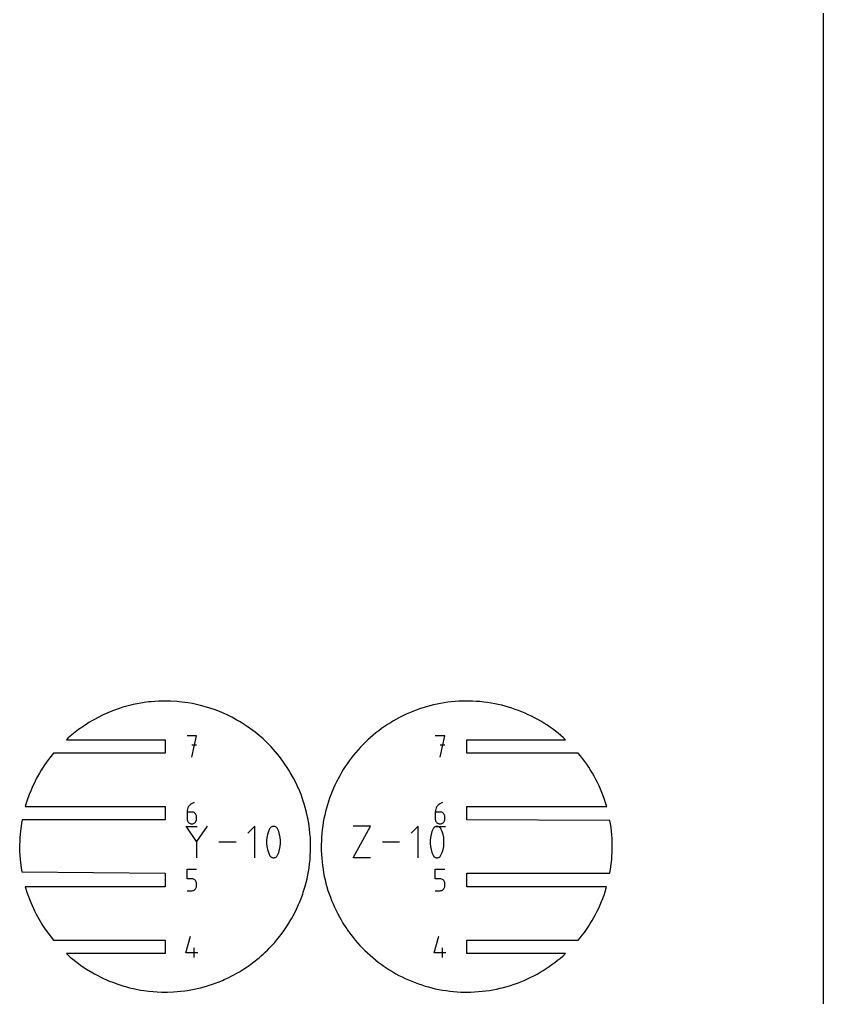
# Model space of a CAD drawing. Extents: x 0 to 1000, y 0 to 1000.
# Drawn here: x 759.3 to 1000, y 207.2 to 500 of the extents above; entities that cross this region are included whole.
import ezdxf

# ---------------------------------------------------------------- set-up
doc = ezdxf.new("R2010")
doc.units = 0

msp = doc.modelspace()

# ---------------------------------------------------------------- linework, layer by layer
at = {"layer": 'annotation', "color": 1}
for p, q in [((812.302128, 285.600704), (809.456123, 285.600704)), ((810.879326, 279.200704), (812.302128, 285.600704)), ((886.633059, 285.60073), (883.787054, 285.60073)), ((885.210257, 279.20073), (886.633059, 285.60073)), ((812.302128, 282.750686), (810.879326, 282.750686)), ((886.633059, 282.750712), (885.210257, 282.750712)), ((809.591753, 263.598908), (809.499902, 263.183275)), ((809.74015, 263.992432), (809.591753, 263.598908)), ((809.941258, 264.358694), (809.74015, 263.992432)), ((810.191243, 264.69254), (809.941258, 264.358694)), ((810.486268, 264.988817), (810.191243, 264.69254)), ((810.822499, 265.242372), (810.486268, 264.988817)), ((811.196101, 265.448052), (810.822499, 265.242372)), ((811.603238, 265.600704), (811.196101, 265.448052)), ((811.603238, 265.600704), (811.603238, 265.600704)), ((883.911996, 263.598934), (883.820146, 263.183301)), ((884.060394, 263.992459), (883.911996, 263.598934)), ((884.261502, 264.35872), (884.060394, 263.992459)), ((884.511486, 264.692566), (884.261502, 264.35872)), ((884.806512, 264.988844), (884.511486, 264.692566)), ((885.142743, 265.242399), (884.806512, 264.988844)), ((885.516344, 265.448079), (885.142743, 265.242399)), ((885.923481, 265.600731), (885.516344, 265.448079)), ((885.923481, 265.600731), (885.923481, 265.600731)), ((809.499902, 263.183275), (809.468433, 262.750685)), ((809.468433, 262.750685), (809.468433, 260.623506)), ((810.889629, 262.750685), (809.468433, 262.750685)), ((809.468433, 260.623506), (809.468433, 260.623506)), ((809.468433, 260.623506), (809.491378, 260.367846)), ((811.145235, 262.727875), (810.889629, 262.750685)), ((811.385751, 262.662088), (811.145235, 262.727875)), ((811.607177, 262.557292), (811.385751, 262.662088)), ((811.805513, 262.417454), (811.607177, 262.557292)), ((811.976758, 262.246542), (811.805513, 262.417454)), ((812.116912, 262.048523), (811.976758, 262.246542)), ((812.221975, 261.827364), (812.116912, 262.048523)), ((812.287946, 261.587032), (812.221975, 261.827364)), ((812.310826, 261.331496), (812.287946, 261.587032)), ((812.287946, 260.367846), (812.310826, 260.623506)), ((812.310826, 260.623506), (812.310826, 261.331496)), ((812.310826, 261.331496), (812.310826, 261.331496)), ((883.820146, 263.183301), (883.788676, 262.750712)), ((883.788676, 262.750712), (883.788676, 260.623533)), ((885.209873, 262.750712), (883.788676, 262.750712)), ((883.788676, 260.623533), (883.788676, 260.623533)), ((883.788676, 260.623533), (883.811622, 260.367872)), ((885.465479, 262.727901), (885.209873, 262.750712)), ((885.705995, 262.662115), (885.465479, 262.727901)), ((885.927421, 262.557319), (885.705995, 262.662115)), ((886.125756, 262.417481), (885.927421, 262.557319)), ((886.297002, 262.246569), (886.125756, 262.417481)), ((886.437156, 262.04855), (886.297002, 262.246569)), ((886.542219, 261.827391), (886.437156, 262.04855)), ((886.60819, 261.587059), (886.542219, 261.827391)), ((886.63107, 261.331522), (886.60819, 261.587059)), ((886.60819, 260.367872), (886.63107, 260.623533)), ((886.63107, 260.623533), (886.63107, 261.331522)), ((886.63107, 261.331522), (886.63107, 261.331522)), ((812.317083, 253.931859), (809.177134, 258.472653)), ((809.290432, 258.400704), (812.490432, 258.400704)), ((809.491378, 260.367846), (809.557515, 260.127182)), ((809.557515, 260.127182), (809.662792, 259.905542)), ((809.662792, 259.905542), (809.803161, 259.706953)), ((809.803161, 259.706953), (809.974572, 259.535442)), ((809.974572, 259.535442), (810.172974, 259.395034)), ((810.172974, 259.395034), (810.394317, 259.289758)), ((810.394317, 259.289758), (810.634552, 259.223639)), ((810.634552, 259.223639), (810.889629, 259.200704)), ((810.889629, 259.200704), (811.145235, 259.223639)), ((810.889629, 259.200704), (810.889629, 259.200704)), ((811.145235, 259.223639), (811.385751, 259.289758)), ((811.385751, 259.289758), (811.607177, 259.395034)), ((811.607177, 259.395034), (811.805513, 259.535442)), ((811.805513, 259.535442), (811.976758, 259.706953)), ((811.976758, 259.706953), (812.116912, 259.905542)), ((812.116912, 259.905542), (812.221975, 260.127182)), ((812.221975, 260.127182), (812.287946, 260.367846)), ((815.456441, 258.472653), (812.317083, 253.931859)), ((829.756813, 258.472358), (827.664104, 256.379059)), ((829.756813, 249.059007), (829.756813, 258.472358)), ((834.189342, 257.726972), (833.828499, 256.878412)), ((834.310857, 257.929045), (834.189342, 257.726972)), ((834.189342, 257.726972), (834.189342, 257.726972)), ((834.462296, 258.101247), (834.310857, 257.929045)), ((834.638646, 258.241912), (834.462296, 258.101247)), ((834.834892, 258.349373), (834.638646, 258.241912)), ((835.04602, 258.421963), (834.834892, 258.349373)), ((835.267016, 258.458015), (835.04602, 258.421963)), ((835.492866, 258.455865), (835.267016, 258.458015)), ((835.718555, 258.413844), (835.492866, 258.455865)), ((835.93907, 258.330286), (835.718555, 258.413844)), ((836.023487, 258.285926), (835.93907, 258.330286)), ((835.93907, 258.330286), (835.93907, 258.330286)), ((836.104493, 258.234972), (836.023487, 258.285926)), ((836.181694, 258.177829), (836.104493, 258.234972)), ((836.254698, 258.114899), (836.181694, 258.177829)), ((836.323111, 258.046585), (836.254698, 258.114899)), ((836.386538, 257.973291), (836.323111, 258.046585)), ((836.444587, 257.895421), (836.386538, 257.973291)), ((836.496863, 257.813377), (836.444587, 257.895421)), ((836.542975, 257.727562), (836.496863, 257.813377)), ((836.905566, 256.877253), (836.542975, 257.727562)), ((836.542975, 257.727562), (836.542975, 257.727562)), ((859.17342, 249.056176), (864.399805, 258.468864)), ((864.399805, 258.468864), (859.17342, 258.468864)), ((878.698875, 258.468864), (876.606314, 256.375713)), ((878.698875, 249.056176), (878.698875, 258.468864)), ((883.131092, 257.723531), (882.770274, 256.87503)), ((883.252598, 257.92559), (883.131092, 257.723531)), ((883.131092, 257.723531), (883.131092, 257.723531)), ((883.404027, 258.09778), (883.252598, 257.92559)), ((883.580364, 258.238434), (883.404027, 258.09778)), ((883.776597, 258.345887), (883.580364, 258.238434)), ((883.610676, 258.400731), (886.810676, 258.400731)), ((883.98771, 258.418472), (883.776597, 258.345887)), ((883.811622, 260.367872), (883.877758, 260.127209)), ((883.877758, 260.127209), (883.983036, 259.905569)), ((883.983036, 259.905569), (884.123405, 259.70698)), ((884.20869, 258.454522), (883.98771, 258.418472)), ((884.123405, 259.70698), (884.294815, 259.535468)), ((884.434524, 258.452372), (884.20869, 258.454522)), ((884.294815, 259.535468), (884.493217, 259.395061)), ((884.660198, 258.410354), (884.434524, 258.452372)), ((884.493217, 259.395061), (884.714561, 259.289784)), ((884.880697, 258.326802), (884.660198, 258.410354)), ((884.714561, 259.289784), (884.954796, 259.223665)), ((884.965108, 258.282445), (884.880697, 258.326802)), ((884.880697, 258.326802), (884.880697, 258.326802)), ((884.954796, 259.223665), (885.209873, 259.200731)), ((885.046108, 258.231495), (884.965108, 258.282445)), ((885.123304, 258.174355), (885.046108, 258.231495)), ((885.196303, 258.11143), (885.123304, 258.174355)), ((885.26471, 258.043121), (885.196303, 258.11143)), ((885.209873, 259.200731), (885.465479, 259.223665)), ((885.209873, 259.200731), (885.209873, 259.200731)), ((885.328133, 257.969833), (885.26471, 258.043121)), ((885.386178, 257.891968), (885.328133, 257.969833)), ((885.438451, 257.809929), (885.386178, 257.891968)), ((885.484559, 257.724121), (885.438451, 257.809929)), ((885.465479, 259.223665), (885.705995, 259.289784)), ((885.847125, 256.873871), (885.484559, 257.724121)), ((885.484559, 257.724121), (885.484559, 257.724121)), ((885.705995, 259.289784), (885.927421, 259.395061)), ((885.927421, 259.395061), (886.125756, 259.535468)), ((886.125756, 259.535468), (886.297002, 259.70698)), ((886.297002, 259.70698), (886.437156, 259.905569)), ((886.437156, 259.905569), (886.542219, 260.127209)), ((886.542219, 260.127209), (886.60819, 260.367872)), ((833.377445, 255.114426), (833.287235, 254.212926)), ((833.557867, 256.005242), (833.377445, 255.114426)), ((833.828499, 256.878412), (833.557867, 256.005242)), ((837.17751, 256.002772), (836.905566, 256.877253)), ((837.358806, 255.111081), (837.17751, 256.002772)), ((837.449454, 254.209143), (837.358806, 255.111081)), ((882.319253, 255.111169), (882.229048, 254.209732)), ((882.499661, 256.001922), (882.319253, 255.111169)), ((882.770274, 256.87503), (882.499661, 256.001922)), ((886.11905, 255.999452), (885.847125, 256.873871)), ((886.300333, 255.107824), (886.11905, 255.999452)), ((886.390975, 254.20595), (886.300333, 255.107824)), ((812.317083, 254.297272), (812.317083, 249.058712)), ((824.134688, 253.765682), (818.987628, 253.765682)), ((833.287235, 254.212926), (833.287235, 253.307704)), ((833.287235, 253.307704), (833.377445, 252.405723)), ((833.377445, 252.405723), (833.557867, 251.513944)), ((837.17751, 251.511474), (837.358806, 252.402377)), ((837.358806, 252.402377), (837.449454, 253.303921)), ((837.449454, 253.303921), (837.449454, 254.209143)), ((873.077146, 253.76252), (867.930449, 253.76252)), ((882.229048, 254.209732), (882.229048, 253.304574)), ((882.229048, 253.304574), (882.319253, 252.402656)), ((882.319253, 252.402656), (882.499661, 251.51094)), ((886.11905, 251.50847), (886.300333, 252.399311)), ((886.300333, 252.399311), (886.390975, 253.300791)), ((886.390975, 253.300791), (886.390975, 254.20595)), ((833.557867, 251.513944), (833.828499, 250.639332)), ((833.828499, 250.639332), (834.189342, 249.788848)), ((834.189342, 249.788848), (834.189342, 249.788848)), ((834.189342, 249.788848), (834.235285, 249.703204)), ((834.235285, 249.703204), (834.287175, 249.621569)), ((834.287175, 249.621569), (834.344794, 249.54419)), ((834.344794, 249.54419), (834.407923, 249.471315)), ((834.407923, 249.471315), (834.476342, 249.403192)), ((834.476342, 249.403192), (834.549834, 249.340068)), ((834.549834, 249.340068), (834.62818, 249.282192)), ((834.62818, 249.282192), (834.711161, 249.22981)), ((834.711161, 249.22981), (834.798559, 249.183172)), ((834.798559, 249.183172), (834.798559, 249.183172)), ((834.798559, 249.183172), (835.017337, 249.101387)), ((835.017337, 249.101387), (835.241712, 249.060755)), ((835.241712, 249.060755), (835.466612, 249.059619)), ((835.466612, 249.059619), (835.686964, 249.096322)), ((835.686964, 249.096322), (835.897696, 249.169208)), ((835.897696, 249.169208), (836.093736, 249.276619)), ((836.093736, 249.276619), (836.27001, 249.416899)), ((836.27001, 249.416899), (836.421447, 249.588391)), ((836.421447, 249.588391), (836.542975, 249.789438)), ((836.542975, 249.789438), (836.905566, 250.638173)), ((836.542975, 249.789438), (836.542975, 249.789438)), ((836.905566, 250.638173), (837.17751, 251.511474)), ((864.399805, 249.056176), (859.17342, 249.056176)), ((882.499661, 251.51094), (882.770274, 250.63639)), ((882.770274, 250.63639), (883.131092, 249.785965)), ((883.131092, 249.785965), (883.131092, 249.785965)), ((883.131092, 249.785965), (883.177032, 249.700328)), ((883.177032, 249.700328), (883.228919, 249.618698)), ((883.228919, 249.618698), (883.286533, 249.541325)), ((883.286533, 249.541325), (883.349658, 249.468455)), ((883.349658, 249.468455), (883.418072, 249.400336)), ((883.418072, 249.400336), (883.491559, 249.337217)), ((883.491559, 249.337217), (883.5699, 249.279345)), ((883.5699, 249.279345), (883.652875, 249.226967)), ((883.652875, 249.226967), (883.740266, 249.180332)), ((883.740266, 249.180332), (883.740266, 249.180332)), ((883.740266, 249.180332), (883.959029, 249.098553)), ((883.959029, 249.098553), (884.183388, 249.057924)), ((884.183388, 249.057924), (884.408272, 249.056788)), ((884.408272, 249.056788), (884.628609, 249.093488)), ((884.628609, 249.093488), (884.839326, 249.166369)), ((884.839326, 249.166369), (885.035352, 249.273772)), ((885.035352, 249.273772), (885.211614, 249.414042)), ((885.211614, 249.414042), (885.36304, 249.585522)), ((885.36304, 249.585522), (885.484559, 249.786555)), ((885.484559, 249.786555), (885.847125, 250.635231)), ((885.484559, 249.786555), (885.484559, 249.786555)), ((885.847125, 250.635231), (886.11905, 251.50847)), ((809.468538, 242.750685), (809.468538, 245.600704)), ((809.468538, 245.600704), (812.310931, 245.600704)), ((883.787051, 242.750713), (883.787051, 245.600731)), ((883.787051, 245.600731), (886.629444, 245.600731)), ((810.889734, 242.750685), (809.468538, 242.750685)), ((811.144917, 242.727875), (810.889734, 242.750685)), ((811.385208, 242.662088), (811.144917, 242.727875)), ((811.606568, 242.557292), (811.385208, 242.662088)), ((811.804957, 242.417454), (811.606568, 242.557292)), ((811.976334, 242.246542), (811.804957, 242.417454)), ((812.11666, 242.048523), (811.976334, 242.246542)), ((812.116571, 239.905542), (812.221849, 240.127182)), ((812.221895, 241.827364), (812.11666, 242.048523)), ((812.221849, 240.127182), (812.287985, 240.367845)), ((812.287999, 241.587032), (812.221895, 241.827364)), ((812.287985, 240.367845), (812.310931, 240.623506)), ((812.310931, 241.331496), (812.287999, 241.587032)), ((812.310931, 240.623506), (812.310931, 241.331496)), ((812.310931, 241.331496), (812.310931, 241.331496)), ((885.208247, 242.750713), (883.787051, 242.750713)), ((885.46343, 242.727902), (885.208247, 242.750713)), ((885.703721, 242.662115), (885.46343, 242.727902)), ((885.925081, 242.557319), (885.703721, 242.662115)), ((886.12347, 242.417481), (885.925081, 242.557319)), ((886.294847, 242.246569), (886.12347, 242.417481)), ((886.435173, 242.04855), (886.294847, 242.246569)), ((886.435084, 239.905569), (886.540362, 240.127209)), ((886.540408, 241.827391), (886.435173, 242.04855)), ((886.540362, 240.127209), (886.606498, 240.367873)), ((886.606511, 241.58706), (886.540408, 241.827391)), ((886.606498, 240.367873), (886.629444, 240.623533)), ((886.629444, 241.331523), (886.606511, 241.58706)), ((886.629444, 240.623533), (886.629444, 241.331523)), ((886.629444, 241.331523), (886.629444, 241.331523)), ((809.468538, 239.200704), (810.889734, 239.200704)), ((810.889734, 239.200704), (811.144811, 239.223639)), ((810.889734, 239.200704), (810.889734, 239.200704)), ((811.144811, 239.223639), (811.385047, 239.289757)), ((811.385047, 239.289757), (811.60639, 239.395034)), ((811.60639, 239.395034), (811.804792, 239.535442)), ((811.804792, 239.535442), (811.976202, 239.706953)), ((811.976202, 239.706953), (812.116571, 239.905542)), ((883.787051, 239.200731), (885.208247, 239.200731)), ((885.208247, 239.200731), (885.463324, 239.223666)), ((885.208247, 239.200731), (885.208247, 239.200731)), ((885.463324, 239.223666), (885.703559, 239.289785)), ((885.703559, 239.289785), (885.924903, 239.395061)), ((885.924903, 239.395061), (886.123305, 239.535469)), ((886.123305, 239.535469), (886.294715, 239.70698)), ((886.294715, 239.70698), (886.435084, 239.905569)), ((809.10263, 220.623506), (810.52182, 225.600704)), ((883.431064, 220.623534), (884.850254, 225.600732)), ((812.656223, 220.623506), (809.10263, 220.623506)), ((811.591028, 219.200704), (811.591028, 222.043097)), ((886.984657, 220.623534), (883.431064, 220.623534)), ((885.919462, 219.200732), (885.919462, 222.043125))]:
    msp.add_line(p, q, dxfattribs=at)
at = {"layer": 'boundary', "color": 5}
for p, q in [((798.060561, 295.706716), (796.571526, 295.496402)), ((798.705701, 295.76142), (798.060561, 295.706716)), ((800.944225, 295.924776), (798.705701, 295.76142)), ((803.095187, 295.976843), (800.944225, 295.924776)), ((804.54273, 295.937722), (803.095187, 295.976843)), ((806.464595, 295.829992), (804.54273, 295.937722)), ((807.075549, 295.762451), (806.464595, 295.829992)), ((808.760576, 295.576162), (807.075549, 295.762451)), ((888.587323, 295.727741), (887.509334, 295.599128)), ((889.710454, 295.832883), (888.587323, 295.727741)), ((890.875526, 295.911055), (889.710454, 295.832883)), ((892.042275, 295.957986), (890.875526, 295.911055)), ((893.209863, 295.973632), (892.042275, 295.957986)), ((893.795136, 295.9697), (893.209863, 295.973632)), ((894.939562, 295.93929), (893.795136, 295.9697)), ((896.046481, 295.8812), (894.939562, 295.93929)), ((897.167943, 295.793488), (896.046481, 295.8812)), ((898.289318, 295.676557), (897.167943, 295.793488)), ((787.423392, 293.119453), (786.415522, 292.738443)), ((789.102153, 293.733058), (787.423392, 293.119453)), ((790.256938, 294.105553), (789.102153, 293.733058)), ((791.012534, 294.333775), (790.256938, 294.105553)), ((792.649835, 294.743), (791.012534, 294.333775)), ((793.287016, 294.902253), (792.649835, 294.743)), ((794.554008, 295.151391), (793.287016, 294.902253)), ((795.63761, 295.364483), (794.554008, 295.151391)), ((796.571526, 295.496402), (795.63761, 295.364483)), ((809.745117, 295.414193), (808.760576, 295.576162)), ((811.098447, 295.191549), (809.745117, 295.414193)), ((812.684806, 294.844436), (811.098447, 295.191549)), ((813.452735, 294.676408), (812.684806, 294.844436)), ((815.945839, 293.980938), (813.452735, 294.676408)), ((818.184315, 293.199847), (815.945839, 293.980938)), ((819.828909, 292.532398), (818.184315, 293.199847)), ((877.033077, 292.859467), (876.03013, 292.443891)), ((878.046063, 293.249927), (877.033077, 292.859467)), ((879.068461, 293.615029), (878.046063, 293.249927)), ((880.099641, 293.954549), (879.068461, 293.615029)), ((881.138957, 294.268273), (880.099641, 293.954549)), ((882.185768, 294.556001), (881.138957, 294.268273)), ((883.239421, 294.817571), (882.185768, 294.556001)), ((884.299265, 295.052797), (883.239421, 294.817571)), ((885.364639, 295.261555), (884.299265, 295.052797)), ((886.434883, 295.4437), (885.364639, 295.261555)), ((887.509334, 295.599128), (886.434883, 295.4437)), ((899.404464, 295.531052), (898.289318, 295.676557)), ((900.510277, 295.357706), (899.404464, 295.531052)), ((901.604987, 295.157247), (900.510277, 295.357706)), ((902.63863, 294.941253), (901.604987, 295.157247)), ((903.666734, 294.700277), (902.63863, 294.941253)), ((904.688697, 294.434456), (903.666734, 294.700277)), ((905.703919, 294.143948), (904.688697, 294.434456)), ((906.711802, 293.828925), (905.703919, 294.143948)), ((907.711755, 293.489571), (906.711802, 293.828925)), ((908.703193, 293.126086), (907.711755, 293.489571)), ((909.685528, 292.738681), (908.703193, 293.126086)), ((781.114992, 290.132117), (780.07352, 289.526502)), ((781.733805, 290.491959), (781.114992, 290.132117)), ((782.629702, 290.960483), (781.733805, 290.491959)), ((784.314724, 291.828267), (782.629702, 290.960483)), ((785.775697, 292.461234), (784.314724, 291.828267)), ((786.415522, 292.738443), (785.775697, 292.461234)), ((820.560332, 292.235557), (819.828909, 292.532398)), ((821.444076, 291.828267), (820.560332, 292.235557)), ((822.836857, 291.140681), (821.444076, 291.828267)), ((824.371832, 290.29524), (822.836857, 291.140681)), ((825.137979, 289.873261), (824.371832, 290.29524)), ((825.708712, 289.526503), (825.137979, 289.873261)), ((871.231699, 290.024634), (870.326423, 289.480997)), ((872.149883, 290.546177), (871.231699, 290.024634)), ((873.087744, 291.049119), (872.149883, 290.546177)), ((874.056854, 291.538436), (873.087744, 291.049119)), ((875.037852, 292.003456), (874.056854, 291.538436)), ((876.03013, 292.443891), (875.037852, 292.003456)), ((910.658191, 292.327582), (909.685528, 292.738681)), ((911.620603, 291.89304), (910.658191, 292.327582)), ((912.572204, 291.435297), (911.620603, 291.89304)), ((913.512433, 290.954633), (912.572204, 291.435297)), ((914.440737, 290.451325), (913.512433, 290.954633)), ((915.356572, 289.925671), (914.440737, 290.451325)), ((916.259399, 289.377974), (915.356572, 289.925671)), ((776.941017, 287.417506), (775.487527, 286.258346)), ((778.223815, 288.29961), (776.941017, 287.417506)), ((779.636629, 289.253399), (778.223815, 288.29961)), ((780.07352, 289.526502), (779.636629, 289.253399)), ((827.466845, 288.378223), (825.708712, 289.526503)), ((829.115141, 287.201696), (827.466845, 288.378223)), ((829.826744, 286.653444), (829.115141, 287.201696)), ((866.844912, 287.092045), (866.011988, 286.442961)), ((867.693321, 287.720751), (866.844912, 287.092045)), ((868.556712, 288.328713), (867.693321, 287.720751)), ((869.434587, 288.915579), (868.556712, 288.328713)), ((870.326423, 289.480997), (869.434587, 288.915579)), ((917.148691, 288.808563), (916.259399, 289.377974)), ((918.023922, 288.217767), (917.148691, 288.808563)), ((918.884581, 287.605937), (918.023922, 288.217767)), ((919.73016, 286.973431), (918.884581, 287.605937)), ((920.560165, 286.320618), (919.73016, 286.973431)), ((773.810073, 284.855288), (773.331518, 284.400704)), ((773.331518, 284.400704), (802.880129, 284.400704)), ((774.49409, 285.454369), (773.810073, 284.855288)), ((775.487527, 286.258346), (774.49409, 285.454369)), ((802.880129, 284.400704), (802.880129, 280.400704)), ((832.221142, 284.635896), (829.826744, 286.653444)), ((834.653671, 282.24082), (832.221142, 284.635896)), ((863.61097, 284.377336), (862.844783, 283.650686)), ((864.394546, 285.085208), (863.61097, 284.377336)), ((865.19504, 285.773885), (864.394546, 285.085208)), ((866.011988, 286.442961), (865.19504, 285.773885)), ((893.21106, 280.40073), (893.21106, 284.40073)), ((893.21106, 284.40073), (922.780229, 284.40073)), ((921.374101, 285.647886), (920.560165, 286.320618)), ((922.171505, 284.955626), (921.374101, 285.647886)), ((922.780229, 284.40073), (922.171505, 284.955626)), ((836.52782, 280.103486), (834.653671, 282.24082)), ((860.654966, 281.36237), (859.962704, 280.564972)), ((861.366343, 282.142759), (860.654966, 281.36237)), ((862.096427, 282.905682), (861.366343, 282.142759)), ((862.844783, 283.650686), (862.096427, 282.905682)), ((768.273908, 278.835629), (767.406886, 277.701055)), ((769.493058, 280.400704), (768.273908, 278.835629)), ((802.880129, 280.400704), (769.493058, 280.400704)), ((837.128179, 279.35159), (836.52782, 280.103486)), ((838.364686, 277.701055), (837.128179, 279.35159)), ((858.637158, 278.921027), (858.004655, 278.075446)), ((859.289972, 279.751031), (858.637158, 278.921027)), ((859.962704, 280.564972), (859.289972, 279.751031)), ((926.595162, 280.40073), (893.21106, 280.40073)), ((927.252093, 279.598604), (926.595162, 280.40073)), ((927.901177, 278.76568), (927.252093, 279.598604)), ((928.529882, 277.917273), (927.901177, 278.76568)), ((765.808451, 275.282913), (765.276796, 274.365901)), ((766.221017, 275.919148), (765.808451, 275.282913)), ((766.904, 276.972409), (766.221017, 275.919148)), ((767.406886, 277.701055), (766.904, 276.972409)), ((839.648754, 275.803232), (838.364686, 277.701055)), ((839.980516, 275.282913), (839.648754, 275.803232)), ((840.3718, 274.596538), (839.980516, 275.282913)), ((856.232618, 275.450268), (855.684921, 274.547439)), ((856.802027, 276.339559), (856.232618, 275.450268)), ((857.392823, 277.214791), (856.802027, 276.339559)), ((858.004655, 278.075446), (857.392823, 277.214791)), ((929.137848, 277.053879), (928.529882, 277.917273)), ((929.72471, 276.176006), (929.137848, 277.053879)), ((930.290128, 275.28417), (929.72471, 276.176006)), ((930.833768, 274.378894), (930.290128, 275.28417)), ((764.398266, 272.850572), (763.538763, 271.085124)), ((765.276796, 274.365901), (764.398266, 272.850572)), ((841.367127, 272.850572), (840.3718, 274.596538)), ((842.219737, 271.156475), (841.367127, 272.850572)), ((854.655958, 272.703299), (854.175294, 271.763071)), ((855.159266, 273.631604), (854.655958, 272.703299)), ((855.684921, 274.547439), (855.159266, 273.631604)), ((931.355309, 273.460709), (930.833768, 274.378894)), ((931.858257, 272.52285), (931.355309, 273.460709)), ((932.347572, 271.55374), (931.858257, 272.52285)), ((762.764399, 269.34195), (762.18021, 267.949311)), ((763.210551, 270.40553), (762.764399, 269.34195)), ((763.538763, 271.085124), (763.210551, 270.40553)), ((842.577277, 270.40553), (842.219737, 271.156475)), ((842.80474, 269.855502), (842.577277, 270.40553)), ((843.593033, 267.949311), (842.80474, 269.855502)), ((853.283008, 269.849056), (852.871911, 268.876395)), ((853.717553, 270.81147), (853.283008, 269.849056)), ((854.175294, 271.763071), (853.717553, 270.81147)), ((932.812587, 270.572741), (932.347572, 271.55374)), ((933.253024, 269.580461), (932.812587, 270.572741)), ((933.6686, 268.577518), (933.253024, 269.580461)), ((762.18021, 267.949311), (761.591892, 266.29922)), ((844.271243, 266.019848), (843.593033, 267.949311)), ((852.121019, 266.902624), (851.781669, 265.902671)), ((852.484505, 267.89406), (852.121019, 266.902624)), ((852.871911, 268.876395), (852.484505, 267.89406)), ((934.059059, 267.564531), (933.6686, 268.577518)), ((934.424167, 266.542131), (934.059059, 267.564531)), ((934.763686, 265.510953), (934.424167, 266.542131)), ((761.381208, 265.675312), (761.014858, 264.400704)), ((761.014858, 264.400704), (802.890432, 264.400704)), ((761.591892, 266.29922), (761.381208, 265.675312)), ((802.890432, 264.400704), (802.890432, 260.400704)), ((844.459787, 265.483449), (844.271243, 266.019848)), ((844.845772, 264.152019), (844.459787, 265.483449)), ((845.243231, 262.625039), (844.845772, 264.152019)), ((851.176138, 263.879565), (850.910317, 262.857603)), ((851.466645, 264.894786), (851.176138, 263.879565)), ((851.781669, 265.902671), (851.466645, 264.894786)), ((893.210676, 260.400731), (893.210676, 264.400731)), ((893.210676, 264.400731), (935.096895, 264.400731)), ((935.096895, 264.400731), (934.763686, 265.510953)), ((845.71684, 260.431867), (845.243231, 262.625039)), ((850.453347, 260.795856), (850.252883, 259.701145)), ((850.669337, 261.829499), (850.453347, 260.795856)), ((850.910317, 262.857603), (850.669337, 261.829499)), ((759.645254, 257.75802), (759.578746, 257.049733)), ((759.903992, 259.40985), (759.645254, 257.75802)), ((760.059201, 260.400704), (759.903992, 259.40985)), ((802.890432, 260.400704), (760.059201, 260.400704)), ((845.876639, 259.399442), (845.71684, 260.431867)), ((846.130695, 257.75802), (845.876639, 259.399442)), ((846.262381, 256.338765), (846.130695, 257.75802)), ((850.079539, 258.595331), (849.934038, 257.480187)), ((850.252883, 259.701145), (850.079539, 258.595331)), ((936.070687, 260.245954), (893.210676, 260.400731)), ((936.252839, 259.17571), (936.070687, 260.245954)), ((936.408266, 258.10126), (936.252839, 259.17571)), ((936.536878, 257.023271), (936.408266, 258.10126)), ((759.39385, 255.080326), (759.37776, 254.565956)), ((759.578746, 257.049733), (759.39385, 255.080326)), ((846.379139, 255.080326), (846.262381, 256.338765)), ((846.428154, 253.494417), (846.379139, 255.080326)), ((849.729388, 255.237349), (849.671305, 254.13043)), ((849.817103, 256.358811), (849.729388, 255.237349)), ((849.934038, 257.480187), (849.817103, 256.358811)), ((936.642019, 255.90014), (936.536878, 257.023271)), ((936.720194, 254.735068), (936.642019, 255.90014)), ((936.767123, 253.568319), (936.720194, 254.735068)), ((759.37776, 254.565956), (759.310015, 252.400707)), ((759.310015, 252.400707), (759.331065, 251.057501)), ((846.46196, 252.400707), (846.428154, 253.494417)), ((846.449481, 251.594955), (846.46196, 252.400707)), ((849.640888, 252.986005), (849.63696, 252.400731)), ((849.63696, 252.400731), (849.652606, 251.233144)), ((849.671305, 254.13043), (849.640888, 252.986005)), ((936.748423, 250.671032), (936.778837, 251.815458)), ((936.782767, 252.400731), (936.767123, 253.568319)), ((936.778837, 251.815458), (936.782767, 252.400731)), ((759.331065, 251.057501), (759.494023, 248.431041)), ((846.280139, 248.431041), (846.350466, 249.578203)), ((846.350466, 249.578203), (846.441156, 251.057502)), ((846.441156, 251.057502), (846.449481, 251.594955)), ((849.652606, 251.233144), (849.699534, 250.066395)), ((849.699534, 250.066395), (849.77771, 248.901323)), ((849.77771, 248.901323), (849.88285, 247.778192)), ((936.602626, 248.442652), (936.690337, 249.564114)), ((936.690337, 249.564114), (936.748423, 250.671032)), ((759.494023, 248.431041), (759.576191, 247.760237)), ((759.576191, 247.760237), (759.805208, 245.890658)), ((845.972636, 245.890659), (846.131904, 247.206422)), ((846.131904, 247.206422), (846.280139, 248.431041)), ((849.88285, 247.778192), (850.01146, 246.700203)), ((850.01146, 246.700203), (850.16689, 245.625753)), ((936.166842, 245.100318), (936.340188, 246.206131)), ((936.340188, 246.206131), (936.485688, 247.321276)), ((936.485688, 247.321276), (936.602626, 248.442652)), ((759.805208, 245.890658), (760.001988, 244.812916)), ((760.001988, 244.812916), (802.890537, 244.400704)), ((802.890537, 244.400704), (802.890537, 240.400704)), ((845.383028, 242.796203), (845.508282, 243.316897)), ((845.508282, 243.316897), (845.805296, 244.96315)), ((845.805296, 244.96315), (845.972636, 245.890659)), ((850.16689, 245.625753), (850.349039, 244.555508)), ((850.349039, 244.555508), (850.557791, 243.490134)), ((850.557791, 243.490134), (850.793026, 242.430291)), ((893.20905, 240.400731), (893.20905, 244.400731)), ((893.20905, 244.400731), (936.038733, 244.400731)), ((936.038733, 244.400731), (936.166842, 245.100318)), ((802.890537, 240.400704), (761.005971, 240.400704)), ((761.005971, 240.400704), (761.591896, 238.477052)), ((844.259334, 238.749274), (844.845767, 240.598894)), ((844.845767, 240.598894), (845.383028, 242.796203)), ((850.793026, 242.430291), (851.054587, 241.376637)), ((851.054587, 241.376637), (851.34232, 240.329827)), ((851.34232, 240.329827), (851.656043, 239.29051)), ((935.094458, 240.400731), (893.20905, 240.400731)), ((934.953084, 239.906676), (935.094458, 240.400731)), ((761.591896, 238.477052), (762.666656, 235.646229)), ((843.576935, 236.862968), (844.080146, 238.184076)), ((844.080146, 238.184076), (844.259334, 238.749274)), ((851.656043, 239.29051), (851.995558, 238.25933)), ((851.995558, 238.25933), (852.360666, 237.236932)), ((852.360666, 237.236932), (852.751125, 236.223945)), ((933.935218, 236.907403), (934.298707, 237.89884)), ((934.298707, 237.89884), (934.638063, 238.898793)), ((934.638063, 238.898793), (934.953084, 239.906676)), ((762.666656, 235.646229), (763.449973, 233.910678)), ((842.219734, 233.637599), (842.844383, 235.041478)), ((842.844383, 235.041478), (843.113466, 235.646229)), ((843.113466, 235.646229), (843.576935, 236.862968)), ((852.751125, 236.223945), (853.166701, 235.221001)), ((853.166701, 235.221001), (853.607139, 234.228721)), ((853.607139, 234.228721), (854.072157, 233.247723)), ((932.702175, 233.989993), (933.136717, 234.952406)), ((933.136717, 234.952406), (933.547814, 235.925066)), ((933.547814, 235.925066), (933.935218, 236.907403)), ((763.449973, 233.910678), (763.800575, 233.13386)), ((763.800575, 233.13386), (764.27634, 232.210117)), ((764.27634, 232.210117), (765.066972, 230.761648)), ((840.70961, 230.761648), (841.206652, 231.687751)), ((841.206652, 231.687751), (841.982813, 233.13386)), ((841.982813, 233.13386), (842.219734, 233.637599)), ((854.072157, 233.247723), (854.561471, 232.278614)), ((854.561471, 232.278614), (855.064416, 231.340754)), ((855.064416, 231.340754), (855.585957, 230.422569)), ((931.26046, 231.16986), (931.763765, 232.098164)), ((931.763765, 232.098164), (932.244431, 233.038392)), ((932.244431, 233.038392), (932.702175, 233.989993)), ((765.066972, 230.761648), (766.02913, 229.190165)), ((766.02913, 229.190165), (766.511601, 228.402143)), ((766.511601, 228.402143), (766.903996, 227.824617)), ((838.412991, 227.197321), (839.267134, 228.402143)), ((839.267134, 228.402143), (839.648752, 228.999499)), ((839.648752, 228.999499), (840.329229, 230.129803)), ((840.329229, 230.129803), (840.70961, 230.761648)), ((855.585957, 230.422569), (856.129598, 229.517293)), ((856.129598, 229.517293), (856.695015, 228.625458)), ((856.695015, 228.625458), (857.281877, 227.747584)), ((929.026902, 227.586673), (929.617698, 228.461904)), ((929.617698, 228.461904), (930.187108, 229.351195)), ((930.187108, 229.351195), (930.7348, 230.254023)), ((930.7348, 230.254023), (931.26046, 231.16986)), ((766.903996, 227.824617), (768.182433, 226.056733)), ((768.182433, 226.056733), (769.479798, 224.425969)), ((836.322705, 224.477142), (837.128181, 225.44615)), ((837.128181, 225.44615), (837.604386, 226.056733)), ((837.604386, 226.056733), (838.412991, 227.197321)), ((857.281877, 227.747584), (857.515045, 227.416454)), ((857.515045, 227.416454), (857.889844, 226.88419)), ((857.889844, 226.88419), (858.518548, 226.035783)), ((858.518548, 226.035783), (859.167633, 225.20286)), ((927.129756, 225.050433), (927.782568, 225.880437)), ((927.782568, 225.880437), (928.415069, 226.726015)), ((928.415069, 226.726015), (929.026902, 227.586673)), ((769.479798, 224.425969), (802.880229, 224.400704)), ((802.880229, 224.400704), (802.880229, 220.400704)), ((834.063264, 221.968428), (834.65367, 222.575525)), ((834.65367, 222.575525), (835.215791, 223.194633)), ((835.215791, 223.194633), (835.698979, 223.7268)), ((835.698979, 223.7268), (836.322705, 224.477142)), ((859.167633, 225.20286), (859.836704, 224.385907)), ((859.836704, 224.385907), (860.525382, 223.585414)), ((860.525382, 223.585414), (861.233252, 222.801842)), ((861.233252, 222.801842), (861.959907, 222.035653)), ((893.208663, 220.400732), (893.208663, 224.400732)), ((893.208663, 224.400732), (926.592763, 224.400732)), ((926.592763, 224.400732), (927.129756, 225.050433)), ((802.880229, 220.400704), (773.339716, 220.400704)), ((773.339716, 220.400704), (774.494093, 219.336831)), ((831.013953, 219.118803), (831.639994, 219.669165)), ((831.639994, 219.669165), (832.221145, 220.180072)), ((832.221145, 220.180072), (832.869783, 220.794351)), ((832.869783, 220.794351), (833.523778, 221.4137)), ((833.523778, 221.4137), (834.063264, 221.968428)), ((861.959907, 222.035653), (862.704913, 221.287295)), ((862.704913, 221.287295), (863.467834, 220.557215)), ((863.467834, 220.557215), (864.248224, 219.845835)), ((864.248224, 219.845835), (865.045623, 219.153576)), ((922.782861, 220.400732), (893.208663, 220.400732)), ((921.224685, 219.027576), (922.02518, 219.716252)), ((922.02518, 219.716252), (922.782861, 220.400732)), ((774.494093, 219.336831), (776.941018, 217.391785)), ((776.941018, 217.391785), (777.699468, 216.843451)), ((777.699468, 216.843451), (779.353028, 215.732101)), ((827.466841, 216.41421), (828.082118, 216.843451)), ((828.082118, 216.843451), (829.058576, 217.576215)), ((829.058576, 217.576215), (829.826748, 218.152689)), ((829.826748, 218.152689), (830.370671, 218.59532)), ((830.370671, 218.59532), (831.013953, 219.118803)), ((865.045623, 219.153576), (865.859562, 218.480842)), ((865.859562, 218.480842), (866.689565, 217.828032)), ((866.689565, 217.828032), (867.535145, 217.195525)), ((867.535145, 217.195525), (868.395803, 216.583696)), ((917.863013, 216.472749), (918.726407, 217.08071)), ((918.726407, 217.08071), (919.574815, 217.709418)), ((919.574815, 217.709418), (920.407739, 218.358499)), ((920.407739, 218.358499), (921.224685, 219.027576)), ((779.353028, 215.732101), (781.224009, 214.588983)), ((781.224009, 214.588983), (781.733805, 214.298351)), ((781.733805, 214.298351), (782.39556, 213.959069)), ((782.39556, 213.959069), (784.086851, 213.091944)), ((822.836856, 213.662344), (823.445909, 213.991213)), ((823.445909, 213.991213), (824.552929, 214.588983)), ((824.552929, 214.588983), (825.137979, 214.927554)), ((825.137979, 214.927554), (826.32507, 215.685345)), ((826.32507, 215.685345), (827.466841, 216.41421)), ((868.395803, 216.583696), (869.271034, 215.9929)), ((869.271034, 215.9929), (870.160326, 215.423488)), ((870.160326, 215.423488), (871.063153, 214.875792)), ((871.063153, 214.875792), (871.97899, 214.350137)), ((871.97899, 214.350137), (872.907293, 213.846829)), ((872.907293, 213.846829), (873.847521, 213.366163)), ((912.362872, 213.26303), (913.331982, 213.752341)), ((913.331982, 213.752341), (914.269842, 214.255286)), ((914.269842, 214.255286), (915.188025, 214.77683)), ((915.188025, 214.77683), (916.093304, 215.320468)), ((916.093304, 215.320468), (916.98514, 215.885884)), ((916.98514, 215.885884), (917.863013, 216.472749)), ((784.086851, 213.091944), (785.702736, 212.356725)), ((785.702736, 212.356725), (786.415523, 212.053145)), ((786.415523, 212.053145), (786.92957, 211.862114)), ((786.92957, 211.862114), (788.723044, 211.195623)), ((788.723044, 211.195623), (790.511637, 210.628448)), ((815.815343, 210.786963), (817.03969, 211.206935)), ((817.03969, 211.206935), (818.184317, 211.599579)), ((818.184317, 211.599579), (818.749489, 211.825059)), ((818.749489, 211.825059), (820.082147, 212.356725)), ((820.082147, 212.356725), (820.56033, 212.560526)), ((820.56033, 212.560526), (821.939802, 213.22819)), ((821.939802, 213.22819), (822.836856, 213.662344)), ((873.847521, 213.366163), (874.799123, 212.908424)), ((874.799123, 212.908424), (875.761536, 212.473877)), ((875.761536, 212.473877), (876.734195, 212.062785)), ((876.734195, 212.062785), (877.716534, 211.675378)), ((877.716534, 211.675378), (878.70797, 211.311892)), ((878.70797, 211.311892), (879.707924, 210.972538)), ((879.707924, 210.972538), (880.715807, 210.657511)), ((905.280768, 210.533192), (906.320085, 210.846914)), ((906.320085, 210.846914), (907.351263, 211.186432)), ((907.351263, 211.186432), (908.373663, 211.551537)), ((908.373663, 211.551537), (909.38665, 211.941995)), ((909.38665, 211.941995), (910.389595, 212.357573)), ((910.389595, 212.357573), (911.381874, 212.798007)), ((911.381874, 212.798007), (912.362872, 213.26303)), ((790.511637, 210.628448), (791.012535, 210.469611)), ((791.012535, 210.469611), (792.238276, 210.147981)), ((792.238276, 210.147981), (793.287016, 209.889674)), ((793.287016, 209.889674), (795.63761, 209.434159)), ((795.63761, 209.434159), (796.567503, 209.304724)), ((796.567503, 209.304724), (798.060561, 209.096907)), ((798.060561, 209.096907), (799.334738, 208.990436)), ((799.334738, 208.990436), (800.476554, 208.89503)), ((800.476554, 208.89503), (801.897793, 208.855443)), ((801.897793, 208.855443), (802.889077, 208.827829)), ((802.889077, 208.827829), (803.610905, 208.837903)), ((803.610905, 208.837903), (805.423766, 208.917931)), ((805.423766, 208.917931), (806.464595, 208.975422)), ((806.464595, 208.975422), (807.56395, 209.095196)), ((807.56395, 209.095196), (808.760576, 209.225565)), ((808.760576, 209.225565), (809.59572, 209.360958)), ((809.59572, 209.360958), (811.098446, 209.604575)), ((811.098446, 209.604575), (813.452736, 210.112226)), ((813.452736, 210.112226), (815.287733, 210.63577)), ((815.287733, 210.63577), (815.815343, 210.786963)), ((880.715807, 210.657511), (881.731029, 210.367006)), ((881.731029, 210.367006), (882.752992, 210.101186)), ((882.752992, 210.101186), (883.781096, 209.860211)), ((883.781096, 209.860211), (884.814738, 209.644217)), ((884.814738, 209.644217), (885.909449, 209.443757)), ((885.909449, 209.443757), (887.015263, 209.27041)), ((887.015263, 209.27041), (888.130407, 209.124907)), ((888.130407, 209.124907), (889.251783, 209.007975)), ((889.251783, 209.007975), (890.373245, 208.920259)), ((890.373245, 208.920259), (891.480164, 208.862175)), ((891.480164, 208.862175), (892.62459, 208.831763)), ((892.62459, 208.831763), (893.209863, 208.827829)), ((893.209863, 208.827829), (894.37745, 208.843478)), ((894.37745, 208.843478), (895.544199, 208.890405)), ((895.544199, 208.890405), (896.709272, 208.96858)), ((896.709272, 208.96858), (897.832402, 209.073722)), ((897.832402, 209.073722), (898.910392, 209.202333)), ((898.910392, 209.202333), (899.984842, 209.357763)), ((899.984842, 209.357763), (901.055087, 209.539908)), ((901.055087, 209.539908), (902.120461, 209.748664)), ((902.120461, 209.748664), (903.180303, 209.983895)), ((903.180303, 209.983895), (904.233957, 210.245458)), ((904.233957, 210.245458), (905.280768, 210.533192))]:
    msp.add_line(p, q, dxfattribs=at)
at = {"layer": 'frame', "color": 5}
msp.add_line((1000, 0), (1000, 1000), dxfattribs=at)

doc.saveas('drawing.dxf')
